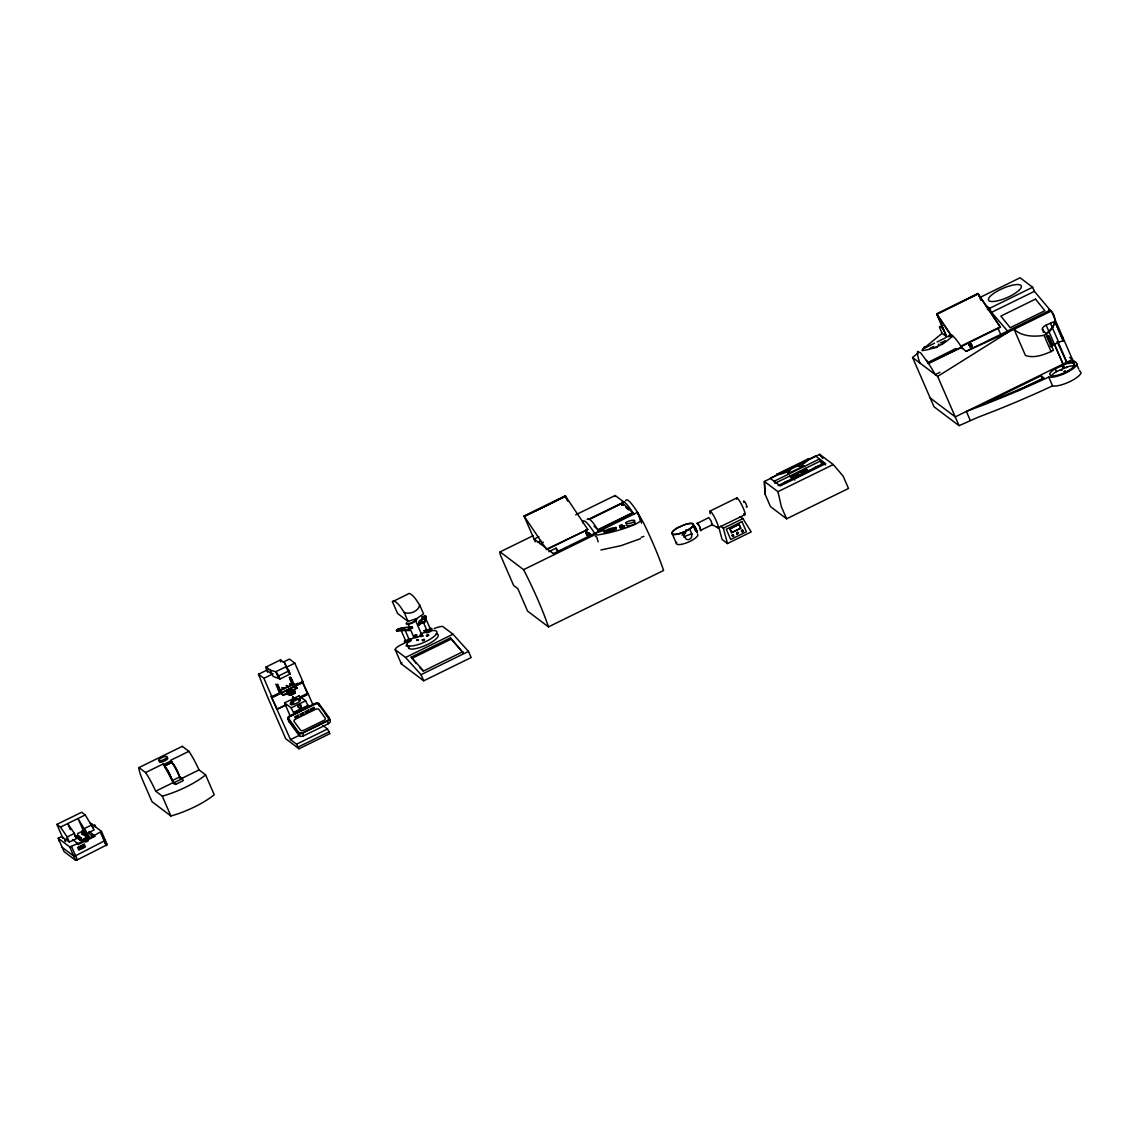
<?xml version="1.0" encoding="UTF-8"?>
<svg xmlns="http://www.w3.org/2000/svg" width="1138" height="1138" viewBox="0 0 1138 1138"><rect width="100%" height="100%" fill="white"/><g stroke="black" fill="none" stroke-linecap="round" stroke-linejoin="round"><path stroke-width="1.5" d="M423.948 623.155L424.389 622.97A41.437 11.764 -23.5 0 0 425.868 618.958L425.882 616.654M736.613 533.452L738.078 532.584M738.278 533.082L737.011 534.078M93.216 827.952L92.263 825.861M587.677 534.135C588.702 537.449 588.773 533.238 590.565 535.514M622.059 505.272L622.33 502.811L589.043 519.127M791.764 476.68L794.694 478.529M425.441 615.63C427.091 617.735 421.956 620.466 422.141 618.403A37.54 10.655 -23.5 0 0 422.226 616.81L425.441 615.63L425.953 616.967M424.673 619.641L425.811 618.773L425.527 616.27M1043.446 332.381L1042.436 328.199A7.312 3.201 -20.1 0 1 1044.542 326.051L1046.121 325.112A106.631 100.955 -52.9 0 1 1049.378 323.718L1050.431 323.292A4.367 1.735 -27 0 1 1055.097 322.111L1063.347 341.073A4.396 1.252 -23.5 0 0 1058.724 342.282L1050.388 346.365M425.541 616.597C424.716 620.495 418.158 618.147 418.528 623.909L419.197 624.904A3.158 0.896 -23.5 0 1 419.922 624.207L420.263 623.98A3.158 0.896 -23.5 0 1 423.051 622.771L423.933 623.041M80.044 848.479L79.745 847.639L80.101 848.279M82.861 846.459L83.999 846.9L82.932 846.231M83.145 847.511L84.326 846.373M84.326 846.7L84.027 845.562M291.897 683.141L297.004 687.878L295.012 689.585A2.945 0.839 -23.5 0 0 294.173 690.211C297.743 692.644 290.503 696.854 287.985 694.578C286.235 691.491 292.224 689.841 294.187 690.126M586.924 533.011L585.956 529.753M282.736 687.651L282.082 687.978M282.836 687.722L282.011 687.864M283.988 688.419L283.945 688.675M286.022 685.688L286.748 685.531M288.113 686.755L287.089 686.385L288.014 687.167M289.806 683.725L290.915 683.654L289.849 684.009M291.072 684.336C293.22 686.584 290.133 682.373 291.214 684.792M88.01 834.837L83.145 832.575L81.723 833.3L82.178 834.325C91.808 839.403 88.423 833.941 81.723 833.3M587.308 533.281C586.611 530.692 591.39 534.789 591.632 535.543M923.828 348.527L924.44 346.905L921.951 350.604C933.089 349.366 945.308 344.33 952.506 335.625L950.458 334.686A35.591 5.391 63.9 0 0 949.547 335.255L949.405 335.639A35.591 5.391 63.9 0 0 949.32 336.108M1063.347 341.073L1062.764 337.232M291.925 704.479A5.405 1.536 -23.5 0 1 290.389 703.91L290.617 703.071M1048.866 309.522C1059.734 316.094 1054.087 330.959 1044.044 335.34C1033.958 336.948 1021.995 336.606 1014.072 329.295L1025.466 355.511C1034.769 358.655 1045.068 354.444 1053.447 350.376L1046.249 333.775L1042.095 329.266M290.674 684.535L291.029 685.361L280.119 690.481L281.47 692.743M1055.097 322.111L1052.863 327.047L1046.22 333.79M85.492 838.293L84.568 838.606L86.943 837.981L87.583 839.673L84.468 840.925L84.852 840.257M87.014 838.094L83.856 839.488L85.336 838.35M292.935 697.196L293.433 696.769M731.976 535.486L732.772 534.689M733.683 535.927L733.313 534.76L732.047 535.258M796.856 476.609L796.131 476.765M308.839 707.452L305.61 700.795L299.01 695.802L284.571 702.886L291.157 707.864L294.201 713.924M792.802 477.562L793.712 476.338M419.652 604.947L418.77 607.536A10.171 7.369 -16.8 0 1 406.906 613.126L404.203 612.472L399.879 606.07A50.897 7.724 63.9 0 0 392.439 601.718L407.873 594.164A50.897 7.724 63.9 0 1 415.299 598.517L419.652 604.947L423.549 613.894L416.707 618.617L408.115 621.448L397.56 613.467L392.439 601.718M415.413 636.996L416.337 636.597L415.583 636.996M82.733 845.434L82.249 846.999M641.533 523.21L641.035 519.71L637.536 512.356A37.085 5.619 63.9 0 0 625.687 500.763M81.168 838.194L77.853 835.178L76.402 835.875C82.96 843.841 82.633 837.995 76.402 835.875M693.455 525.258L694.465 525.998M697.167 523.437L708.818 517.605L711.136 520.991L712.288 524.746L700.524 530.322M700.724 530.408L699.998 527.577M587.222 519.483L587.493 518.999A37.085 5.619 63.9 0 1 593.823 523.779L598.958 531.261M422.226 616.81L422.682 617.834A37.54 10.655 -23.5 0 1 422.582 619.428L422.027 618.688M422.027 618.802L425.328 617.507L430.434 629.257L427.148 630.438M942.691 343.69L942.236 344.43M588.815 535.657C584.107 535.372 586.895 529.213 590.807 535.941M587.933 536.14L587.976 535.87A15.32 2.319 63.9 0 1 588.474 535.088L589.299 534.675M732.374 536.354L733.555 536.126L732.886 534.59M736.684 532.982L737.424 532.413M742.83 530.251L741.606 530.18L741.407 531.346M742.445 531.731L742.972 530.536M742.943 531.531L742.701 530.166M423.436 622.102L422.596 621.746A3.158 0.896 -23.5 0 0 419.808 622.955L419.481 623.183A3.158 0.896 -23.5 0 0 418.77 623.823L419.225 624.876M82.178 834.325L84.127 833.13M797.325 474.375L798.079 475.215L795.604 476.424C793.428 472.099 801.664 477.832 797.909 474.802M795.021 475.997L797.496 474.774M425.555 631.106L425.797 630.736A3.485 0.996 -23.5 0 1 426.85 629.897M798.833 475.513L797.809 476.296M798.947 476.04L798.293 475.343M418.969 624.933L421.558 621.234M78.508 836.202L76.587 837.084M79.404 836.814L78.935 837.07M105.379 840.399L75.577 855.762L73.643 855.947L62.22 847.426M79.432 847.056L78.792 848.294L79.603 849.133M79.191 847.227L78.849 848.336M291.456 693.639L292.082 693.597M407.447 642.7L406.92 644.279L408.855 648.404A16.273 4.623 -23.5 0 0 429.325 643.539A16.273 4.623 -23.5 0 0 436.167 633.681M1067.985 371.073L1069.066 370.846M412.084 626.768L409.552 627.778A3.158 0.896 -23.5 0 0 408.357 629.101L408.414 629.2A3.158 0.896 -23.5 0 0 408.969 629.385L409.524 630.438A3.158 0.896 -23.5 0 1 408.855 630.239L408.798 630.111A3.158 0.896 -23.5 0 1 409.993 628.802L412.568 627.892L412.084 626.768A41.437 11.764 -23.5 0 0 404.189 627.664L400.704 629.414L405.825 641.178L408.215 640.666L409.225 639.656L404.104 627.906L398.371 628.717L396.451 630.338L396.892 631.362A37.54 10.655 -23.5 0 1 400.804 630.68L401.942 628.304M424.417 622.927L423.976 621.903A41.437 11.764 -23.5 0 0 425.427 617.934L422.155 618.631M420.591 636.64L423.236 635.858L421.473 636.085M802.575 473.451C805.334 469.966 802.731 475.897 801.308 472.498L803.798 472.057M943.402 342.908L945.522 340.845L940.301 342.965M294.088 690.325L294.415 693.042M89.02 831.465L94.283 835.434L101.453 831.38L89.945 822.689M65.734 839.574L61.708 836.53L58.209 838.237L63.998 851.523L75.506 860.214L77.356 859.844L107.242 844.666L101.453 831.38M409.083 629.414L401.586 629.499L402.027 630.509L409.267 630.537M789.9 470.862L788.762 471.331A25.264 7.169 -23.5 0 1 776.841 475.015L776.571 474.404A25.264 7.169 -23.5 0 0 788.492 470.719L789.63 470.25L788.961 471.687A8.919 2.532 -23.5 0 0 788.79 474.062L788.52 473.451A8.919 2.532 -23.5 0 1 788.691 471.075L790.042 469.88A8.919 2.532 -23.5 0 1 798.577 465.783L802.347 465.129L804.481 466.381L800.91 465.911M293.547 699.073L294.13 699.287M794.85 475.584L797.297 476.509M815.007 468.387L816.373 467.576M1062.38 373.847L1063.134 373.861M396.892 631.362L398.812 629.741L398.371 628.717M401.629 629.769L401.629 630.566M1079.45 370.675L1081.1 372.581A16.359 4.652 -23.5 0 1 1069.194 381.927A16.359 4.652 -23.5 0 1 1052.55 385.867A305.823 86.858 -23.5 0 1 978.353 417.134L959.064 425.683L933.999 406.75L912.576 357.488L917.953 353.093M923.331 348.712L942.122 333.334L939.575 327.474A14.509 2.205 63.9 0 1 944.056 330.859M425 631.917C423.606 634.037 429.894 630.338 426.01 631.391M79.134 847.184L80.556 847.042M82.434 845.577L83.856 845.42M80.713 848.834L79.845 849.133M291.897 691.804L290.759 692.445M793.812 476.253L794.523 475.755M604.093 531.204L606.582 531.162A10.128 2.632 -15.3 0 0 614.364 528.587L616.014 527.548L613.339 527.819A10.128 2.632 -15.3 0 0 605.572 530.393L604.093 531.204L604.178 532.541L606.881 532.243A10.128 2.632 -15.3 0 0 614.662 529.668L616.298 528.629L613.88 528.857M293.704 698.96L292.879 699.628L294.472 699.301M690.41 528.274L689.4 528.928C691.406 531.759 693.824 538.189 688.846 539.54A3.997 3.827 -29.1 0 1 685.915 538.914L682.487 532.47L680.097 533.324M784.722 483.138L785.832 482.54M933.516 346.549L930.23 348.342L932.221 347.915M415.185 636.683C412.696 639.058 419.979 635.445 415.896 636.341M417.077 640.04C415.612 640.623 420.078 639.912 417.29 640.452M85.393 834.154L88.423 835.833M912.576 357.488L937.641 376.422L1008.453 332.054L1051.37 311.03L1072.437 359.48L955.237 416.892L930.173 397.959M1055.21 368.783L1053.731 369.708A13.628 3.869 -23.5 0 0 1049.606 374.231L1051.028 375.81L1052.849 375.967A13.628 3.869 -23.5 0 0 1066.42 371.756A13.628 3.869 -23.5 0 0 1074.756 364.743L1073.376 363.164A13.628 3.869 -23.5 0 0 1066.036 363.975L1055.21 368.783L1056.462 371.642L1054.969 372.567A13.628 3.869 -23.5 0 0 1051.441 375.782M406.835 640.168L405.825 641.178M742.773 531.702L741.563 531.631M795.106 474.887L792.617 477.149L794.495 477.604M798.976 465.684L800.313 464.93A25.264 7.169 -23.5 0 0 808.762 458.628L809.018 459.24A25.264 7.169 -23.5 0 1 800.583 465.542L799.246 466.296M289.536 716.471L289.493 716.499A2.376 1.536 -18.7 0 0 288.526 718.391L288.597 718.59A2.376 1.536 -18.7 0 1 289.55 716.67L315.795 703.81A2.376 1.536 -18.7 0 1 318.284 704.009L318.256 703.853A2.376 1.536 -18.7 0 0 315.738 703.64L289.593 716.641M792.261 476.779L795.192 474.845M294.657 692.245L289.934 694.237L290.93 694.991L295.055 692.971L293.789 691.605L294.728 691.449M293.448 698.917L295.354 698.419L294.529 699.088A2.802 0.797 -23.5 0 1 297.032 699.358A2.802 0.797 -23.5 0 1 292.978 701.364A2.802 0.797 -23.5 0 1 293.206 699.87M679.685 526.581L677.11 527.975A11.622 3.3 -23.5 0 0 675.218 534.348A11.622 3.3 -23.5 0 0 692.075 526.866A11.622 3.3 -23.5 0 0 685.232 524.362L677.195 528.174A11.622 3.3 -23.5 0 0 676.015 534.476A11.622 3.3 -23.5 0 0 692.914 526.197A11.622 3.3 -23.5 0 0 682.544 525.557L679.77 526.794M683.668 537.051L686.897 535.571A11.622 3.3 -23.5 0 1 692.288 533.893M403.748 629.826L402.027 630.509M588.005 536.098L587.677 534.746M417.418 640.196L418.371 639.67L417.034 639.841M427.419 635.502L426.636 636.242L428.756 635.331L426.337 635.559L428.457 634.634L427.675 635.374M924.028 348.427L934.54 343.178M535.315 541.802L524.035 515.998L565.302 495.77L587.791 529.497L546.524 549.711M946.617 336.72L936.702 313.789L977.969 293.561L1000.444 327.275L960.771 346.72M950.429 334.487L936.83 314.244L976.518 294.799M565.629 496.367L524.177 516.453L565.444 496.225L567.72 501.189M936.83 314.244L977.969 293.561M980.359 297.246L1020.089 277.786L1032.621 287.26L1034.399 291.342L1050.189 310.148L966.02 351.386L961.425 347.09L928.452 363.363L920.77 352.965L917.584 351.4A45.136 9.275 57.8 0 0 917.655 354.772L917.84 355.924A45.136 9.275 57.8 0 0 919.888 363.008M985.536 305.126L989.719 308.284L1032.621 287.26M553.353 553.594L637.536 512.356L643.71 523.21A78.65 11.921 63.9 0 1 663.596 570.479L548.459 626.882L527.577 611.106L517.804 588.616L513.622 585.458L500.862 556.112A7.966 1.209 63.9 0 1 500.094 551.902L533.096 535.699M575.686 514.831L615.117 495.514M267.643 672.245L266.747 670.211A5.619 0.854 63.9 0 1 266.121 666.982L280.56 659.898L284.799 663.098L286.563 667.195M1034.399 291.342L991.497 312.367L987.315 309.209M534.135 539.071L538.886 536.738M948.381 336.08L951.553 334.529M322.68 725.375L327.502 729.017L329.949 733.612L298.995 748.776L285.752 738.761L270.631 704.009A146.83 22.262 63.9 0 1 258.497 674.251L267.786 669.699M283.262 662.117L289.45 659.087L294.827 663.141L302.95 681.818L294.685 685.873L293.789 685.19L297.928 683.17M537.492 542.385L540.664 540.82M258.497 674.251L263.874 678.305L273.163 673.767M285.538 667.693L294.827 663.141M589.143 519.355L622.429 503.039L632.97 512.84L598.09 529.924L594.008 526.14M589.185 519.397L622.472 503.081L623.268 505.044M540.237 543.68L543.409 542.129M270.346 670.182L275.766 671.719A6.885 1.038 63.9 0 1 278.639 675.944L288.952 670.879L290.29 673.938L279.962 679.002L273.02 676.313L270.346 670.182L266.121 666.982M960.628 346.265L1000.316 326.819M926.517 360.376L927.897 362.481L955.82 348.513L956.517 349.608M586.283 532.869L587.279 532.399M289.208 677.523L291.143 677.693L294.685 685.873M586.298 533.053L587.123 532.655M548.829 551.688L556.055 548.146L558.089 550.835M586.369 533.338L587.905 532.541M587.805 533.238L588.631 532.826M588.673 533.836L589.498 533.423M597.863 529.753L632.742 512.655M587.507 535.699L588.332 535.301M589.683 534.732L590.508 534.334M587.692 535.955L588.801 535.472M500.094 551.902L523.58 569.654L595.8 534.263M282.665 688.248C286.193 688.575 281.698 688.447 283.021 689.059M286.577 686.328L287.117 687.281L286.762 686.456M280.119 690.481L294.329 683.739L295.183 686.499M280.645 692.373L271.37 696.925L277.231 709.045L285.496 705.005M282.878 692.046L302.31 681.762L308.185 693.881L299.934 697.935M298.995 748.776L296.549 744.181L290.531 739.629L271.1 696.314L271.996 696.997L280.247 692.942L276.69 684.763L277.729 684.265L281.285 692.445M280.986 693.255L278.497 689.713L283.234 695.361L287.63 693.767M295.027 686.37L294.258 686.47M272.267 697.608L303.206 682.444M290.93 694.991L289.322 692.814L286.733 692.004L291.897 689.472L292.85 690.197M288.369 691.762L286.861 691.975M290.944 690.496L289.322 692.629M291.157 690.396L292.238 689.87L291.214 690.439M939.974 372.311L935.251 374.615A54.752 8.307 63.9 0 0 927.897 362.481M287.132 692.587L289.721 691.179L288.568 691.662L289.109 692.729M289.92 691.079L291.001 690.538M282.978 694.749L288.568 692.558M293.519 690.126A2.945 0.839 -23.5 0 1 294.756 688.974L297.004 687.878M287.686 692.729L291.556 690.837L290.731 690.083M289.948 693.284L294.073 691.264L294.571 692.06M138.978 767.567L182.308 746.329L188.922 751.322L190.572 753.882A23.983 3.642 63.9 0 1 199.036 769.942L205.608 774.907L214.228 794.737A41.708 11.849 -23.5 0 1 170.899 815.974L152.023 801.707L142.293 779.345A20.527 3.115 63.9 0 1 138.978 767.567L145.593 772.56L147.243 775.12A23.983 3.642 63.9 0 1 155.707 791.18L162.279 796.145L170.899 815.974M294.785 692.345L290.659 694.379M405.597 642.557L400.832 644.905A8.251 2.347 -23.5 0 0 395.199 649.656L401.415 663.966L423.706 680.809L471.16 657.551L468.486 651.42L452.995 634.207L442.668 626.412A11.252 3.201 -23.5 0 0 434.204 628.546M145.593 772.56L163.132 763.968L164.925 766.4A9.943 1.508 63.9 0 1 168.524 771.863L173.246 782.588L175.636 784.395L183.275 780.654L182.379 778.605L179.989 776.799L172.35 780.54L175.636 784.395M199.036 769.942L180.672 778.947L175.949 768.221A9.943 1.508 63.9 0 0 172.35 762.773L170.558 760.326L188.922 751.322M301.186 696.442L307.388 693.412L302.054 681.15L302.95 681.818M163.787 764.452L171.212 760.824L172.35 762.773M277.331 709.259L285.581 705.204M300.019 698.135L308.284 694.095L313.149 705.276M291.157 707.864L305.61 700.795M63.017 838.464L56.9 824.381L81.666 812.248L85.25 814.964L94.155 829.929L86.943 833.471L83.359 830.768L78.024 818.507L86.943 833.471M640.481 538.687L620.964 545.685L600.921 549.981M776.571 474.404L808.762 458.628M777.041 475.257L764.409 481.445A86.687 25.164 75.7 0 0 765.149 494.347L770.469 506.609L786.6 518.8L848.507 488.472L843.173 476.196A86.687 8.578 49.6 0 0 833.244 464.574L819.701 454.346L807.07 460.549M797.582 465.186L803.912 462.085M293.874 712.303L308.327 705.233M395.199 649.656L405.541 657.465L452.995 634.207M56.9 824.381L60.485 827.098L85.25 814.964M294.13 712.9L308.583 705.83M416.238 663.497L411.188 657.138L450.392 637.92L463.379 653.098L450.392 637.92M709.998 511.09L736.827 497.946M788.52 473.451L804.21 465.755M411.714 658.475L450.918 639.257M791.522 477.96L790.981 476.722L803.912 470.392L806.543 472.384L803.912 470.392M795.192 475.101C799.644 468.557 816.344 469.226 800.882 475.371M778.093 485.627L823.485 463.379M808.136 471.16L793.456 478.358M808.279 470.904L805.348 468.429M793.257 478.572L808.521 471.089L805.192 468.572L806.088 470.62M155.707 791.18L173.246 782.588M793.542 478.828L799.843 475.656M800.768 475.286L807.98 471.744L805.263 469.681L805.789 470.919M174.74 782.347L182.379 778.605M60.485 827.098L67.17 836.956L74.397 833.414L76.616 838.535L69.404 842.063L67.014 840.257M84.71 828.364L91.936 824.822M77.455 833.656L83.359 830.768M765.149 494.347L764.409 481.445L777.937 491.673L833.244 464.574M462.839 651.747L423.635 670.965L411.188 657.138M718.106 527.819L744.935 514.675M75.663 836.942L80.983 840.342L89.333 836.501L81.068 840.555L75.748 837.141M288.54 718.419L298.881 732.673A2.788 1.792 -18.7 0 0 302.438 732.957L327.147 720.653A2.788 1.792 -18.7 0 0 328.541 717.95L318.313 704.024M405.541 657.465L421.032 674.663L468.486 651.42M58.209 838.237L69.731 846.928L77.768 843.528L78.209 844.552L94.724 836.458L94.283 835.434M298.199 732.815A3.485 2.248 -18.7 0 0 302.651 733.157L327.417 721.023A3.485 2.248 -18.7 0 0 329.152 717.651L318.796 703.469A3.087 1.992 -18.7 0 0 315.567 703.227L289.123 716.186A3.087 1.992 -18.7 0 0 287.871 718.633L298.199 732.815L299.109 735.504A3.485 2.248 -18.7 0 0 303.562 735.859L328.327 723.725A3.485 2.248 -18.7 0 0 330.063 720.34L329.152 717.651M94.724 836.458L93.828 835.79L87.114 839.076L88.053 840.968L85.777 842.077L84.027 840.584L77.313 843.87L78.209 844.552M290.531 739.629L299.82 735.077M720.639 526.183L723.327 528.217L742.929 518.615L751.208 531.901L727.481 543.537L722.104 539.469L718.875 527.563M1041.057 375.796L983.616 403.947L985.75 403.122A302.85 86.019 -23.5 0 0 1041.27 379.594L1044.257 378.214L1041.057 375.796L1042.308 378.655L1016.775 391.173M1056.462 371.642L1067.273 366.834A13.628 3.869 -23.5 0 1 1074.628 366.023L1073.376 363.164M296.549 744.181L327.502 729.017M298.227 746.983L329.181 731.819M937.029 341.955L945.465 337.872M928.452 363.363L961.624 347.417L962.449 348.697M948.025 336.663L952.506 335.625L955.237 338.399A38.592 5.846 63.9 0 1 960.458 345.582L961.468 347.175M76.858 836.899L78.323 836.202L81.609 839.175M1069.649 357.375L1077.273 363.79A16.359 4.652 -23.5 0 1 1065.367 373.136A16.359 4.652 -23.5 0 1 1048.738 377.076L1041.782 380.277A305.823 86.858 -23.5 0 1 974.526 408.343L966.361 411.444L970.188 420.235M938.295 345.084L938.893 344.544A72.05 4.225 65.5 0 1 938.523 344.117M966.02 351.386L1008.453 332.054L991.497 312.367L989.719 308.284M77.853 835.178L81.253 838.806M293.22 696.726L292.423 697.295L293.448 697.153M401.97 628.29L403.25 627.835L403.691 628.859M1061.91 364.629L1063.105 364.117L1046.121 325.112M797.411 476.694L795.448 477.391M796.671 477.476L797.582 477.106M407.461 642.7L409.865 641.562A3.485 0.996 -23.5 0 0 410.576 639.784L413.876 637.266A4.139 1.181 -23.5 0 0 416.992 637.365A4.139 1.181 -23.5 0 0 421.33 634.805M620.751 526.282L619.84 527.321L624.677 525.813L619.812 526.994L621.803 526.709M425.555 631.988L420.548 633.866A4.139 1.181 -23.5 0 1 421.515 634.407C424.929 634.577 416.48 636.754 421.586 634.378M622.045 527.093C616.284 529.213 626.497 528.587 624.392 526.723M582.628 522.868A37.085 5.619 63.9 0 1 594.619 533.381L604.164 530.223M641.178 537.307L643.937 536.411M429.239 628.759L430.776 628.389A3.485 0.996 -23.5 0 1 431.686 629.3L431.245 629.712A3.485 0.996 -23.5 0 1 428.244 631.277L427.433 631.519A3.485 0.996 -23.5 0 1 426.138 631.675L426.451 631.647M408.03 639.158L410.121 638.759A3.485 0.996 -23.5 0 1 409.41 640.538L406.209 641.917A3.485 0.996 -23.5 0 1 405.626 640.296M412.198 628.062L411.757 627.052M795.96 476.694L797.027 476.594M291.698 701.193A4.879 1.394 -23.5 0 0 292.779 703.128L293.874 702.829M401.586 629.499L404.104 627.906M403.037 627.877L404.132 627.977L400.832 629.513M408.144 639.641L409.225 639.656M803.983 472.469L801.308 472.498M402.952 627.892L400.974 628.204L401.415 629.229M424.915 618.489L425.854 618.588M933.558 347.73L937.285 347.289M401.188 629.542L400.363 629.655A37.54 10.655 -23.5 0 0 396.451 630.338M681.932 535.144L685.474 533.423L686.072 529.682M292.879 701.492L291.968 701.463A3.087 0.882 -23.5 0 1 291.925 700.766M737.595 534.22L736.656 533.793M82.363 847.184L83.202 847.554M289.223 692.473L288.156 691.349L289.052 692.018M86.545 835.52L87 836.544M291.556 684.308L291.328 684.934M737.538 532.314L738.406 533.181M711.364 523.821L712.288 524.746M697.267 523.267L699.102 525.742M817.482 466.324L814.424 467.818M786.955 481.289L783.897 482.782M287.402 686.854L286.989 686.129M712.075 524.661L717.609 527.634M588.474 535.088L590.209 536.311M83.913 832.902L89.333 836.501M942.122 333.334L946.788 336.862L937.015 314.373M825.548 464.93L820.413 461.046L775.006 483.294L774.125 481.246L819.516 458.998L821.295 463.095M808.521 471.63L805.548 469.397L790.284 476.879L792.261 478.373M800.227 472.199L802.845 474.19M795.775 476.836L795.789 476.296M790.981 476.722L793.613 478.714M789.658 476.111L794.822 480.008M740.241 516.581L742.929 518.615M624.293 502.342L615.217 495.499A7.966 1.209 63.9 0 0 615.018 496.552M555.131 501.289L534.49 511.389M594.619 533.381L596.824 535.045A43.785 11.394 -15.3 0 0 635.032 524.405A15.534 4.04 -15.3 0 0 640.907 520.151L637.536 512.356L640.964 521.659M595.387 536.197L596.881 537.321L598.133 541.859M533.95 538.943L554.533 554.491M290.29 673.938L288.753 672.786L287.459 669.229M307.288 693.213L308.284 694.095M294.329 683.739L294.6 685.503M293.86 685.901L297.274 688.49M266.747 670.211L272.124 674.265M291.812 689.543L292.708 690.225M294.145 691.563L295.083 692.26M290.531 690.183L291.428 690.851M290.19 691.691L289.507 691.42M290.403 692.103L289.45 690.709M288.839 692.274L287.957 691.449L288.639 692.373M283.433 688.86L283.078 688.049M279.351 692.274L283.234 695.361M276.349 708.377L277.231 709.045M173.502 783.741L172.336 780.483M104.682 842.732L107.242 844.666M89.049 833.542L93.302 836.757M72.519 839.56L77.768 843.528M294.059 692.217L295.055 692.971M625.843 507.448L628.418 509.852M84.027 840.584L84.881 841.409M700.354 530.393L701.036 530.635L699.571 526.652M696.627 532.214L697.324 532.456L696.655 530.28M165.209 767.211L168.495 772.147M419.638 667.281L423.037 671.05M172.549 763.427L175.935 768.506M82.861 833.3L81.808 831.266M822.845 458.5L819.701 454.346A86.687 3.357 51.1 0 0 820.783 455.769M746.144 506.78C748.861 509.568 744.394 499.34 743.541 501.133M698.177 524.191L696.997 523.494M696.1 531.304L697.011 532.228L696.911 531.048M324.913 713.284L330.063 720.34M287.914 718.704L288.824 721.407L299.109 735.504M1046.334 336.165L1047.245 337.83M74.397 833.414L67.711 823.556L70.371 829.687M1000.444 327.275L978.097 294.017L981.07 300.574M936.702 313.789L952.25 336.919M524.035 515.998L546.382 549.256L587.791 529.497M971.681 345.838L972.421 346.891L971.966 345.539M969.647 345.013L968.893 343.961L969.363 345.326M970.031 346.649L969.818 345.113M633.823 514.163L632.017 511.36A37.085 5.619 63.9 0 0 621.889 505.144M694.92 526.709L693.284 525.315M164.868 767.211L164.996 767.425A22.362 3.386 63.9 0 1 165.807 768.733M172.549 763.442L173.076 764.295A23.983 3.642 63.9 0 1 173.958 765.789M95.066 826.458C96.716 828.749 93.842 822.831 94.61 825.519M82.164 831.096L82.733 832.163M969.861 346.564L970.771 347.702L970.159 346.009M698.59 524.661L699.642 526.638M694.877 526.481L695.389 527.563M695.176 529.753L695.645 530.593M695.688 530.82L693.753 526.837M408.855 648.404L408.784 645.758L407.987 646A3.485 0.996 -23.5 0 1 406.792 644.819M288.782 721.321L288.824 721.407A3.087 1.992 -18.7 0 1 289.095 719.742M85.478 830.128L85.919 831.081M74.511 835.264L75.279 837.013M622.33 502.811L623.396 504.817M971.653 344.842L970.558 343.164L970.657 343.875M970.003 345.653L969.178 344.771M695.403 527.42L696.413 529.483M92.036 824.168L91.822 824.225M291.968 701.463L292.779 703.128M176.76 769.786L178.282 772.986M169.334 773.427L172.464 780.896L171.667 779.203A23.983 3.642 63.9 0 0 165.65 767.937L163.132 763.968L163.63 765.305M1051.171 342.268C1055.893 351.386 1045.438 327.801 1049.521 338.512M971.952 345.269L970.828 343.961M695.859 528.473L696.812 530.464M1047.757 338.882L1048.311 340.106M180.672 778.947L178.609 774.196M85.876 835.207L86.332 836.231M80.684 837.724L81.154 838.763M79.688 838.834L80.144 839.872M1050.047 339.764L1050.616 341.044M1076.904 364.814L1078.81 369.21M1050.459 323.277L1058.724 342.282M1058.24 342.197L1066.989 362.325L1065.509 363.534L1063.006 364.089L1054.329 344.117M1057.046 341.5L1066.804 362.866A16.359 4.652 -23.5 0 1 1075.623 361.884M1063.148 364.942L1064.4 367.802M1062.38 365.27L1063.632 368.129M1062.081 365.412L1063.319 368.271M1044.044 335.34L1051.156 351.699M1048.738 377.076L1052.55 385.867M998.097 328.498L1000.174 333.263M937.641 376.422L959.064 425.683M798.264 475.072L798.819 476.168M790.81 476.765L791.351 477.988M786.6 518.8L781.265 506.538A86.687 11.522 78.1 0 0 777.937 491.673M671.932 533.139L676.37 543.367M585.444 530.706L588.204 537.065M566.838 499.44L565.302 495.77M427.575 631.476L428.016 632.486M421.97 618.987L422.426 620.011M423.208 621.96L427.049 630.765M422.596 621.746L423.051 622.771M415.228 619.797L421.444 634.108M404.203 612.472L408.115 621.448M408.428 624.862L413.948 637.579M409.552 627.778L409.993 628.802M421.032 674.663L423.706 680.809M299.01 695.802L300.304 698.775M288.099 671.249L284.799 663.098M290.247 677.01L293.206 683.824M290.105 678.191L293.063 685.005M289.806 678.888L291.584 682.971M293.448 689.514L293.803 690.339M290.503 684.407L290.859 685.218M291.669 690.41L292.025 691.221M289.109 691.876L289.465 692.686M288.924 691.733L290.29 695.062M278.639 675.944L279.962 679.002M278.44 677.85L275.766 671.719L286.093 666.655A6.885 1.038 63.9 0 1 288.952 670.879M277.416 684.948L279.792 690.396M284.571 702.886L290.233 716.129M275.794 684.094L278.753 690.908M263.874 678.305L271.996 696.997M179.989 776.799L180.885 778.847M100.471 832.404L106.247 845.69M85.848 839.076L86.474 840.513M83.856 839.488L84.468 840.925M80.969 845.847L82.121 848.507M71.58 846.558L77.356 859.844M67.17 836.956L69.404 842.063M69.731 846.928L75.506 860.214M1055.139 322.097L1062.451 339.039M1048.88 341.386L1049.421 342.638M969.377 345.596L969.007 344.686M694.28 527.904L693.654 526.268M1049.89 343.79L1050.516 345.468M556.055 548.146L556.781 550.237M743.697 501.744L743.968 502.512M327.417 721.023L328.327 723.725M318.868 703.54L319.778 706.229M302.651 733.157L303.562 735.859M302.438 732.957L302.381 732.787A2.788 1.792 -18.7 0 1 298.825 732.516L298.881 732.673M288.227 719.145L289.137 721.833M280.304 690.61L281.157 693.369M615.772 527.833L616.071 528.914M615.288 527.463L615.587 528.544M614.548 528.487L614.847 529.583M606.355 531.204L606.654 532.285M604.52 531.531L604.819 532.612M723.327 528.217L727.481 543.537M205.608 774.907A41.708 11.849 -23.5 0 1 162.279 796.145M182.279 746.798A20.527 3.115 63.9 0 1 182.308 746.329M174.839 767.339A23.983 3.642 63.9 0 1 177.428 772.19M178.268 773.868A23.983 3.642 63.9 0 1 179.093 775.561M167.03 757.808A4.652 1.323 -23.5 0 1 163.943 761.279A4.652 1.323 -23.5 0 1 159.619 760.966M166.617 770.127A22.362 3.386 63.9 0 1 167.442 771.578M168.253 773.043A22.362 3.386 63.9 0 1 171.411 779.245M1050.929 346.834A7.34 2.091 -23.5 0 1 1054.485 344.359M736.67 499.255A9.303 1.408 63.9 0 1 742.26 505.941A9.303 1.408 63.9 0 1 743.697 513.75M710.212 513.807A9.303 1.408 63.9 0 1 711.833 512.811A9.303 1.408 63.9 0 1 717.509 523.949A9.303 1.408 63.9 0 1 716.869 526.894M697.423 534.006A11.622 3.3 -23.5 0 1 687.324 542.556A11.622 3.3 -23.5 0 1 676.683 542.314M821.878 457.234A86.687 3.357 51.1 0 1 821.323 456.494M523.58 569.654A78.65 11.921 63.9 0 1 548.459 626.882M606.725 531.076A10.128 2.632 -15.3 0 1 607.635 530.692M626.583 524.888A4.652 1.209 -15.3 0 0 626.441 525.258L626.611 525.528A4.652 1.209 -15.3 0 0 632.131 525.002A4.652 1.209 -15.3 0 0 635.274 522.669L634.819 522.484A4.652 1.209 -15.3 0 0 634.094 522.413M280.745 661.932A5.619 0.854 63.9 0 1 280.46 660.95M280.389 660.581A5.619 0.854 63.9 0 1 280.56 659.898M299.835 705.162A1.622 1.366 -12.3 0 1 301.271 706.883A1.622 1.366 -12.3 0 1 298.853 707.751A1.622 1.366 -12.3 0 1 298.668 705.588M298.924 699.557A5.405 1.536 -23.5 0 1 296.847 703.17A5.405 1.536 -23.5 0 1 290.617 703.625M296.79 698.59A3.087 0.882 -23.5 0 1 297.402 699.059M319.095 705.816A3.087 1.992 -18.7 0 1 319.707 706.172M401.415 663.966A8.251 2.347 -23.5 0 1 401.913 662.771M426.01 632.131A3.485 0.996 -23.5 0 0 427.874 632.529L428.685 632.301A3.485 0.996 -23.5 0 0 431.686 630.722L432.383 630.552A16.273 4.623 -23.5 0 1 429.737 639.485A16.273 4.623 -23.5 0 1 407.518 645.346M414.901 619.613A4.139 1.181 -23.5 0 1 414.033 621.476M413.208 621.988A4.139 1.181 -23.5 0 1 411.259 622.884M410.277 623.211A4.139 1.181 -23.5 0 1 408.058 623.453M408.827 628.062A41.437 11.764 -23.5 0 1 412.525 627.792M416.067 618.802A5.804 1.65 -23.5 0 1 411.586 623.268A5.804 1.65 -23.5 0 1 406.778 622.514M64.61 839.631L65.563 841.494L64.61 839.631M66.886 838.521L67.796 840.399L66.914 838.507M795.49 475.641L796.33 475.343L795.519 475.599M1060.73 370.248L1061.996 369.793L1060.73 370.248M1062.579 367.844L1063.845 367.389L1062.579 367.844M1064.172 371.514L1065.453 371.059L1064.243 371.443M1066.221 367.56L1067.487 367.105L1066.221 367.56M413.891 635.801L416.679 634.833L413.891 635.801M424.005 630.836L426.793 629.883L424.005 630.836M422.198 639.983L424.574 639.869L422.724 640.85L424.303 639.257L422.198 639.983M619.513 525.713L622.173 525.13L619.513 525.713M626 522.726L625.857 523.082A4.652 1.209 -15.3 0 0 630.964 523.025A4.652 1.209 -15.3 0 0 634.677 520.507L634.222 520.322A4.652 1.209 -15.3 0 0 629.727 520.848A4.652 1.209 -15.3 0 0 626 522.726M58.607 839.744L59.219 840.996L58.707 839.816M294.529 719.899L294.386 720.084A2.859 1.849 -18.7 0 0 294.088 720.681A2.888 1.863 -18.7 0 0 294.102 721.52L300.517 730.183A2.888 1.863 -18.7 0 0 301.399 730.596A2.859 1.849 -18.7 0 0 302.196 730.667L302.452 730.653A2.888 1.863 -18.7 0 0 303.476 730.425L324.117 720.311A2.888 1.863 -18.7 0 0 324.856 719.671L324.984 719.501A2.859 1.849 -18.7 0 0 325.297 718.889A2.888 1.863 -18.7 0 0 325.326 718.249L318.868 709.387A2.888 1.863 -18.7 0 0 317.986 708.988A2.859 1.849 -18.7 0 0 317.175 708.917L316.919 708.931A2.888 1.863 -18.7 0 0 315.895 709.159L295.254 719.273A2.888 1.863 -18.7 0 0 294.529 719.899M1019.349 289.991L1016.789 292.153A17.852 5.064 -23.5 0 1 1000.942 299.92L996.945 300.973A17.852 5.064 -23.5 0 1 989.534 297.089A17.852 5.064 -23.5 0 1 1008.851 286.15L1012.863 285.097A17.852 5.064 -23.5 0 1 1019.349 289.991M1035.509 299.109L1000.857 316.094L1010.203 327.716L1044.855 310.731L1035.509 299.109M171.881 762.346L164.455 765.988L171.895 762.375M815.576 456.025L770.184 478.273L780.284 485.912L825.69 463.664L815.576 456.025M298.142 715.162L294.628 716.869L295.268 717.751L298.768 716.03L298.142 715.162M303.249 712.715L299.906 714.351L300.475 715.133L303.818 713.483L303.249 712.715M308.469 710.084L304.913 711.819L305.567 712.715L309.123 710.98L308.469 710.084M313.86 707.423L310.062 709.287L310.731 710.197L314.529 708.334L313.86 707.423M741.962 521.56L726.272 529.241L730.71 539.469L746.4 531.787L741.962 521.56M84.269 844.24L77.669 847.469L78.821 850.129L85.421 846.9L84.269 844.24M739.103 524.205L729.814 528.757L731.592 532.84L740.881 528.288L739.103 524.205M738.975 524.504L730.112 528.857L731.706 532.541L740.582 528.188L738.975 524.504M300.176 699.571L300.176 699.571M298.91 700.126L297.132 698.775A4.879 1.394 -23.5 0 1 298.91 700.126M161.127 760.597A4.652 1.323 -23.5 0 0 167.186 756.77A4.652 1.323 -23.5 0 0 160.415 758.406A4.652 1.323 -23.5 0 0 161.127 760.597M298.739 707.267A1.622 1.366 -12.3 0 0 301.243 706.029A1.622 1.366 -12.3 0 0 298.91 704.863A1.622 1.366 -12.3 0 0 298.739 707.267"/></g></svg>
